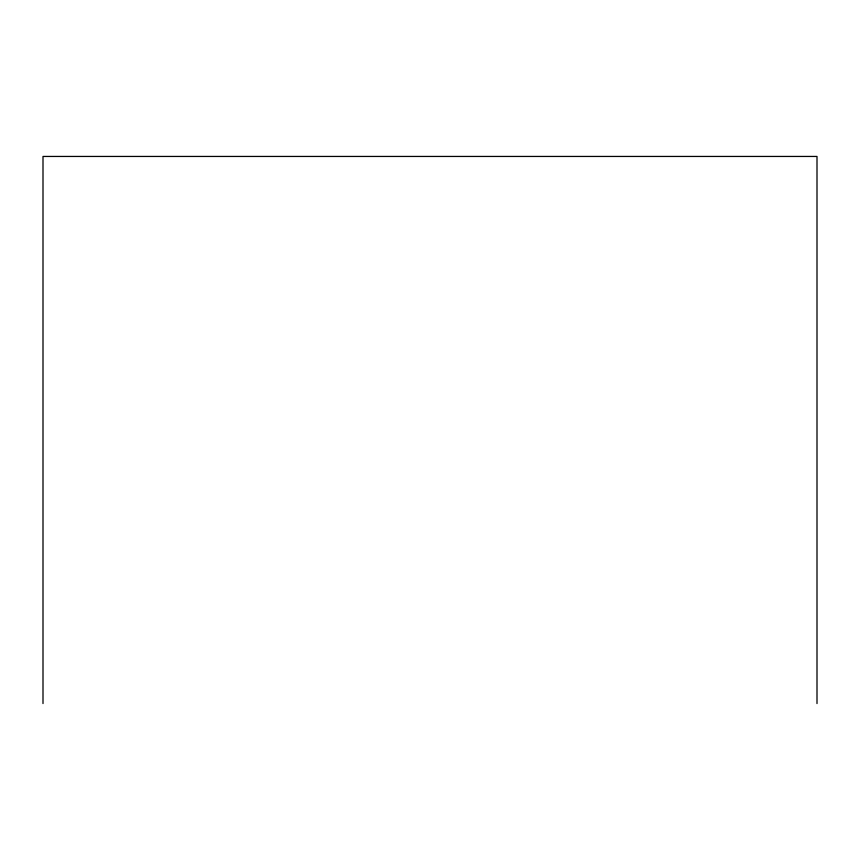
<?xml version="1.0" encoding="UTF-8"?>
<svg xmlns="http://www.w3.org/2000/svg" width="860" height="860" viewBox="0 0 860 860"><rect width="100%" height="100%" fill="white"/><g stroke="black" fill="none" stroke-linecap="round" stroke-linejoin="round"><path stroke-width="1.29" d="M817 703.555L817 156.445L43 156.445L43 703.555"/></g></svg>
